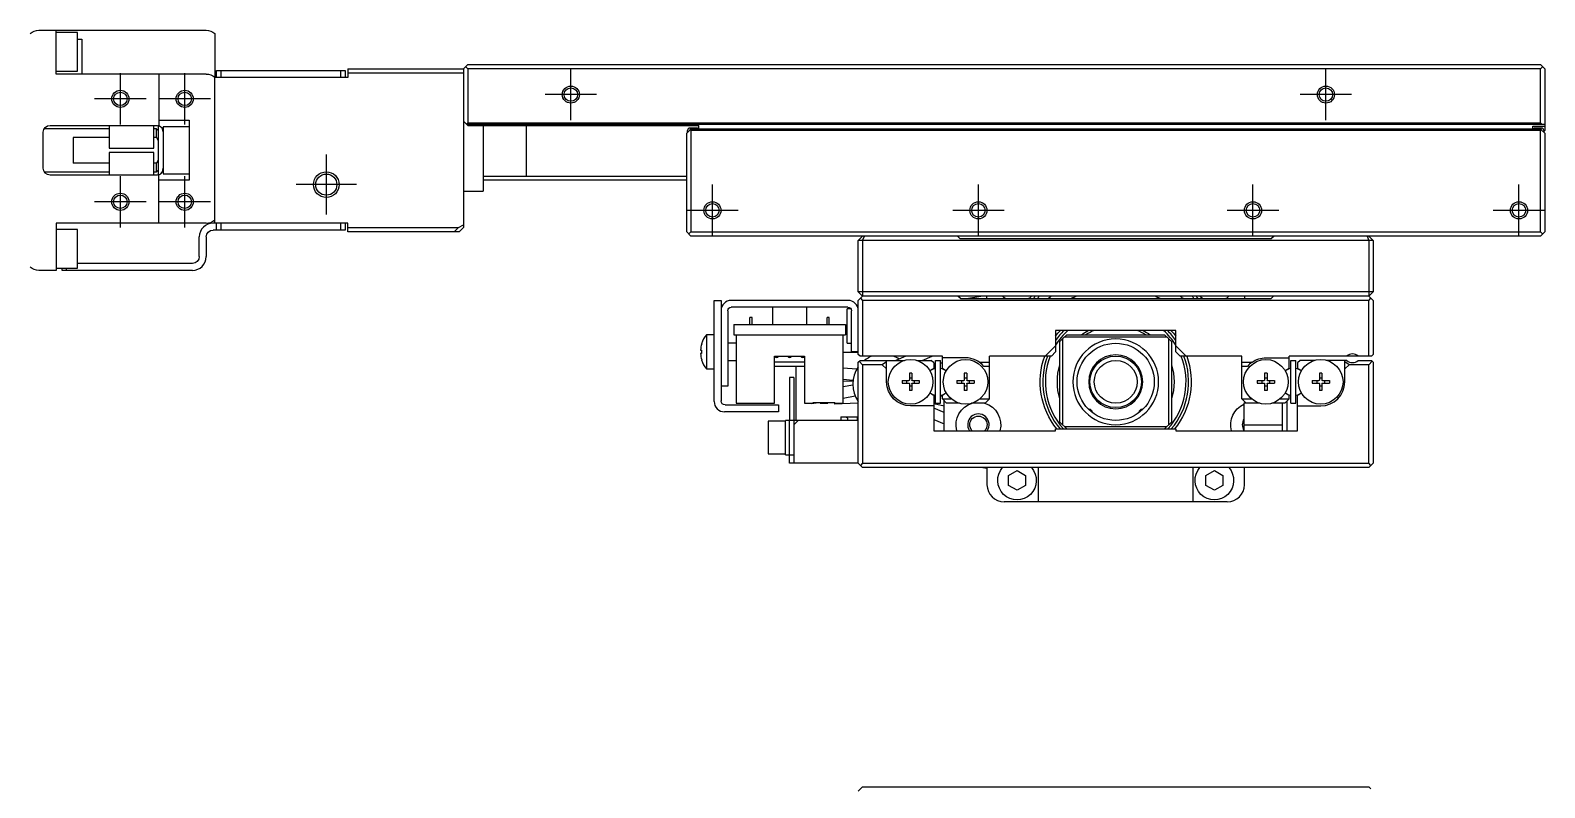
# Model space of a CAD drawing. Extents: x 0 to 784, y -8 to 463.
# Drawn here: x 198.2 to 374.7, y 374.6 to 462.9 of the extents above; entities that cross this region are included whole.
import ezdxf

# ---------------------------------------------------------------- set-up
doc = ezdxf.new("R2010")
doc.units = 0
doc.header["$LTSCALE"] = 0.5
doc.linetypes.add('CENTER', pattern=[50.8, 31.75, -6.35, 6.35, -6.35])
for name, color, linetype in [('MSM_CENTER', 1, 'CENTER'), ('MSM_CONTINUOUS', 7, 'CONTINUOUS'), ('MSM_NARROW', 5, 'CONTINUOUS')]:
    doc.layers.add(name, color=color, linetype=linetype)

msp = doc.modelspace()

# ---------------------------------------------------------------- linework, layer by layer
at = {"layer": 'MSM_CENTER'}
for p, q in [((208.7, 451.93), (208.7, 457.93)), ((216.2, 451.93), (216.2, 457.93)), ((261.2, 452.43), (261.2, 458.43)), ((349.2, 452.43), (349.2, 458.43)), ((264.2, 455.43), (258.2, 455.43)), ((352.2, 455.43), (346.2, 455.43)), ((211.7, 454.93), (205.7, 454.93)), ((219.2, 454.93), (213.2, 454.93)), ((232.7, 448.43), (232.7, 441.43)), ((208.7, 439.93), (208.7, 445.93)), ((216.2, 439.93), (216.2, 445.93)), ((236.2, 444.93), (229.2, 444.93)), ((277.7, 438.93), (277.7, 444.93)), ((308.7, 438.93), (308.7, 444.93)), ((340.7, 438.93), (340.7, 444.93)), ((371.7, 438.93), (371.7, 444.93)), ((211.7, 442.93), (205.7, 442.93)), ((219.2, 442.93), (213.2, 442.93)), ((280.7, 441.93), (274.7, 441.93)), ((311.7, 441.93), (305.7, 441.93)), ((343.7, 441.93), (337.7, 441.93)), ((374.7, 441.93), (368.7, 441.93))]:
    msp.add_line(p, q, dxfattribs=at)
at = {"layer": 'MSM_CONTINUOUS'}
for p, q in [((199.2, 462.93), (218.7, 462.93)), ((201.2, 457.83), (201.2, 462.93)), ((203.7, 462.68), (201.2, 462.68)), ((203.7, 458.18), (203.7, 462.68)), ((219.7, 462.55), (219.7, 457.45)), ((203.7, 461.88), (204.2, 461.88)), ((204.2, 461.88), (204.2, 457.83)), ((248.7, 458.43), (249.2, 458.93)), ((249.2, 458.93), (374.2, 458.93)), ((374.7, 458.43), (374.2, 458.93)), ((201.2, 458.18), (203.7, 458.18)), ((218.7, 457.83), (201.2, 457.83)), ((213.2, 457.83), (213.2, 451.8)), ((219.7, 440.43), (219.7, 457.43)), ((235.2, 457.43), (219.7, 457.43)), ((219.9, 457.43), (219.9, 458.23)), ((219.9, 458.23), (234.9, 458.23)), ((220.4, 458.23), (220.4, 457.43)), ((234.4, 457.43), (234.4, 458.23)), ((234.9, 458.23), (234.9, 457.43)), ((235.2, 458.43), (235.2, 457.43)), ((235.2, 458.43), (248.7, 458.43)), ((248.7, 457.93), (235.2, 457.93)), ((248.7, 458.43), (248.7, 439.93)), ((248.95, 458.68), (249.2, 458.43)), ((249.2, 458.43), (249.2, 452.13)), ((374.2, 458.43), (249.2, 458.43)), ((374.2, 458.43), (374.45, 458.68)), ((374.2, 452.13), (374.2, 458.43)), ((374.7, 458.43), (374.7, 451.23)), ((213.2, 452.43), (216.7, 452.43)), ((216.7, 452.43), (216.7, 445.43)), ((248.7, 452.33), (249.2, 451.83)), ((249.2, 452.13), (249.05, 451.98)), ((374.7, 451.93), (249.1, 451.93)), ((249.2, 452.13), (374.2, 452.13)), ((374.4, 451.93), (374.2, 452.13)), ((199.7, 446.83), (199.7, 451.03)), ((207.4, 451.43), (199.81, 451.43)), ((200.5, 451.83), (212.9, 451.83)), ((203.2, 450.43), (203.2, 447.43)), ((207.4, 450.43), (203.2, 450.43)), ((207.4, 451.83), (207.4, 449.18)), ((212.6, 449.18), (212.6, 451.83)), ((212.9, 451.43), (212.6, 451.43)), ((212.9, 450.43), (212.6, 450.43)), ((212.9, 450.43), (212.9, 451.43)), ((213.1, 451.23), (212.9, 451.43)), ((212.9, 450.43), (213.1, 450.07)), ((213.1, 451.81), (213.1, 446.06)), ((213.11, 451.8), (213.19, 451.78)), ((213.2, 451.8), (213.11, 451.8)), ((213.7, 451.68), (213.7, 446.18)), ((216.7, 451.68), (213.7, 451.68)), ((249.2, 451.83), (276.1, 451.83)), ((251, 451.83), (251, 444.18)), ((256, 451.83), (256, 445.93)), ((274.7, 450.93), (275.1, 451.33)), ((274.7, 439.43), (274.7, 450.93)), ((274.8, 451.03), (274.8, 451.23)), ((275.8, 451.53), (275.1, 451.53)), ((275.1, 451.33), (275.2, 451.43)), ((275.1, 451.33), (275.2, 451.23)), ((275.2, 451.43), (374.2, 451.43)), ((275.2, 451.23), (275.2, 439.43)), ((374.2, 451.23), (275.2, 451.23)), ((276.1, 451.43), (276.1, 451.83)), ((373.3, 451.73), (374.7, 451.73)), ((373.3, 451.43), (373.3, 451.73)), ((374.3, 451.53), (373.6, 451.53)), ((374.2, 451.43), (374.3, 451.33)), ((374.2, 451.23), (374.3, 451.33)), ((374.2, 439.43), (374.2, 451.23)), ((374.3, 451.33), (374.7, 450.93)), ((374.6, 451.23), (374.6, 451.03)), ((374.7, 451.23), (374.6, 451.13)), ((374.7, 450.93), (374.7, 439.43)), ((207.4, 449.18), (212.6, 449.18)), ((207.4, 448.68), (207.4, 446.03)), ((212.6, 448.68), (207.4, 448.68)), ((212.6, 446.03), (212.6, 448.68)), ((207.4, 447.43), (203.2, 447.43)), ((212.9, 447.43), (212.6, 447.43)), ((213.1, 447.8), (212.9, 447.43)), ((212.9, 446.43), (212.9, 447.43)), ((212.9, 446.43), (213.1, 446.63)), ((199.81, 446.43), (207.4, 446.43)), ((212.9, 446.03), (200.5, 446.03)), ((212.6, 446.43), (212.9, 446.43)), ((213.19, 446.08), (213.11, 446.06)), ((213.2, 446.06), (213.11, 446.06)), ((213.2, 440.43), (213.2, 446.06)), ((216.7, 445.43), (213.2, 445.43)), ((213.7, 446.18), (216.7, 446.18)), ((251, 445.93), (274.7, 445.93)), ((274.7, 445.43), (251, 445.43)), ((248.7, 444.18), (251, 444.18)), ((201.2, 440.43), (201.2, 434.93)), ((218.7, 440.43), (201.2, 440.43)), ((203.7, 439.68), (201.2, 439.68)), ((203.7, 435.18), (203.7, 439.68)), ((235.2, 440.43), (219.5, 440.43)), ((234.9, 439.63), (219.5, 439.63)), ((219.9, 439.63), (219.9, 440.43)), ((220.4, 440.43), (220.4, 439.63)), ((234.4, 439.63), (234.4, 440.43)), ((234.9, 440.43), (234.9, 439.63)), ((235.2, 439.43), (235.2, 440.43)), ((235.2, 439.93), (248.09, 439.93)), ((247.59, 439.43), (248.09, 439.93)), ((248.09, 439.93), (248.7, 440.24)), ((248.7, 439.93), (248.2, 439.43)), ((217.9, 436.53), (217.9, 438.83)), ((218.7, 438.83), (218.7, 436.53)), ((248.2, 439.43), (235.2, 439.43)), ((275.2, 438.93), (274.7, 439.43)), ((275.2, 439.43), (274.95, 439.18)), ((275.2, 439.43), (374.2, 439.43)), ((374.2, 438.93), (275.2, 438.93)), ((294.7, 438.43), (295.2, 438.93)), ((294.7, 432.43), (294.7, 438.43)), ((354.7, 438.43), (294.7, 438.43)), ((295.2, 438.43), (295.41, 438.93)), ((295.2, 438.43), (295.2, 431.93)), ((306.55, 438.63), (306.25, 438.93)), ((306.55, 438.63), (342.85, 438.63)), ((343.15, 438.93), (342.85, 438.63)), ((353.99, 438.93), (354.2, 438.43)), ((354.2, 438.93), (354.7, 438.43)), ((354.2, 438.43), (354.2, 431.93)), ((354.7, 438.43), (354.7, 432.43)), ((374.45, 439.18), (374.2, 439.43)), ((374.2, 438.93), (374.7, 439.43)), ((201.2, 434.93), (199.2, 434.93)), ((201.2, 435.18), (203.7, 435.18)), ((201.9, 434.93), (201.9, 435.18)), ((217.1, 434.93), (201.9, 434.93)), ((202.4, 435.18), (202.4, 434.93)), ((217.1, 435.73), (203.7, 435.73)), ((354.7, 432.43), (294.7, 432.43)), ((294.7, 432.43), (295.2, 431.93)), ((354.7, 432.43), (354.2, 431.93)), ((277.9, 431.43), (278.7, 431.43)), ((277.9, 419.63), (277.9, 431.43)), ((278.7, 431.43), (278.7, 419.73)), ((293.5, 431.43), (279.9, 431.43)), ((294.7, 431.43), (295.2, 431.93)), ((294.7, 425.13), (294.7, 431.43)), ((294.95, 431.68), (295.2, 431.43)), ((354.2, 431.93), (295.2, 431.93)), ((295.2, 431.43), (295.2, 424.93)), ((354.2, 431.43), (295.2, 431.43)), ((306.6, 431.63), (306.3, 431.93)), ((306.6, 431.63), (342.8, 431.63)), ((307.3, 431.63), (309, 431.93)), ((309.7, 431.63), (309.7, 431.93)), ((339.7, 431.93), (339.7, 431.63)), ((343.1, 431.93), (342.8, 431.63)), ((354.2, 431.93), (354.7, 431.43)), ((354.2, 431.43), (354.45, 431.68)), ((354.2, 424.93), (354.2, 431.43)), ((354.7, 431.43), (354.7, 425.13)), ((279.5, 430.23), (279.5, 421.43)), ((293.5, 430.63), (279.9, 430.63)), ((282.07, 428.63), (282.07, 429.43)), ((282.32, 429.43), (282.07, 429.43)), ((282.32, 428.63), (282.32, 429.43)), ((284.7, 430.63), (284.7, 428.63)), ((288.7, 428.63), (288.7, 430.63)), ((291.07, 428.63), (291.07, 429.43)), ((291.32, 429.43), (291.07, 429.43)), ((291.32, 428.63), (291.32, 429.43)), ((293.4, 426.43), (293.4, 430.43)), ((293.85, 430.43), (293.4, 430.43)), ((293.9, 425.43), (293.9, 430.23)), ((277, 427.43), (277, 423.43)), ((277.9, 427.43), (277, 427.43)), ((280.2, 428.63), (280.2, 427.43)), ((280.2, 428.63), (293.2, 428.63)), ((280.2, 427.43), (293.2, 427.43)), ((280.45, 427.43), (280.45, 419.43)), ((292.95, 419.43), (292.95, 427.43)), ((293.2, 428.63), (293.2, 427.43)), ((331.7, 427.93), (317.7, 427.93)), ((317.7, 427.93), (317.7, 425.43)), ((319, 427.43), (318.5, 426.93)), ((330.7, 427.13), (318.7, 427.13)), ((319, 427.43), (330.4, 427.43)), ((330.9, 426.93), (330.4, 427.43)), ((331.7, 425.43), (331.7, 427.93)), ((276.31, 425.63), (276.44, 425.63)), ((276.44, 426.38), (276.44, 426.36)), ((276.44, 425.63), (276.44, 425.23)), ((280.45, 426.43), (279.5, 426.43)), ((292.95, 425.4), (294.7, 425.4)), ((293.4, 426.43), (293.9, 426.43)), ((294.7, 425.43), (293.9, 425.43)), ((316.49, 424.93), (317.7, 426.14)), ((317.7, 425.43), (317.2, 424.93)), ((318.2, 426.63), (318.5, 426.93)), ((318.2, 417.23), (318.2, 426.63)), ((318.5, 426.93), (318.5, 416.93)), ((330.9, 416.93), (330.9, 426.93)), ((330.9, 426.93), (331.2, 426.63)), ((331.2, 426.63), (331.2, 417.23)), ((331.7, 426.14), (332.91, 424.93)), ((332.2, 424.93), (331.7, 425.43)), ((276.44, 425.23), (276.31, 425.23)), ((276.44, 424.5), (276.44, 424.48)), ((279.5, 424.43), (280.45, 424.43)), ((284.95, 419.43), (284.95, 424.93)), ((284.95, 424.93), (288.45, 424.93)), ((288.45, 424.23), (284.95, 424.23)), ((288.45, 423.73), (284.95, 423.73)), ((287.45, 417.43), (287.45, 423.73)), ((288.45, 424.93), (288.45, 419.43)), ((294.9, 424.93), (294.7, 425.13)), ((294.7, 424.23), (294.9, 424.43)), ((294.7, 412.43), (294.7, 424.23)), ((294.8, 424.33), (295.2, 423.93)), ((304.5, 424.93), (294.9, 424.93)), ((294.9, 424.43), (300.09, 424.43)), ((295.2, 423.93), (295.2, 412.43)), ((297.5, 423.93), (295.2, 423.93)), ((298, 424.28), (297.5, 423.93)), ((297.5, 423.93), (298, 423.43)), ((298, 421.93), (298, 424.43)), ((300.25, 424.93), (299.07, 424.43)), ((301.51, 424.43), (303.2, 424.43)), ((302.14, 424.43), (303.32, 424.93)), ((303.5, 424.13), (303.2, 424.43)), ((303.5, 424.13), (303.5, 423.48)), ((303.5, 423.86), (303.7, 423.92)), ((303.7, 424.43), (304.3, 424.43)), ((303.7, 419.43), (303.7, 424.43)), ((304.3, 419.43), (304.3, 424.43)), ((304.3, 424.12), (304.5, 424.18)), ((304.5, 423.48), (304.5, 424.93)), ((307.2, 424.73), (304.5, 424.73)), ((308.8, 424.23), (310, 424.23)), ((310, 423.73), (309.34, 423.73)), ((317.2, 424.93), (310, 424.93)), ((310, 419.93), (310, 424.93)), ((323.64, 424.9), (323.64, 424.9)), ((339.4, 424.93), (332.2, 424.93)), ((339.4, 419.93), (339.4, 424.93)), ((339.4, 424.23), (340.6, 424.23)), ((340.06, 423.73), (339.4, 423.73)), ((342.2, 424.73), (344.9, 424.73)), ((354.5, 424.93), (344.9, 424.93)), ((344.9, 423.48), (344.9, 424.93)), ((345.1, 424.43), (345.7, 424.43)), ((345.1, 419.43), (345.1, 424.43)), ((345.7, 419.43), (345.7, 424.43)), ((346.2, 424.43), (345.9, 424.13)), ((345.9, 424.13), (345.9, 423.48)), ((347.89, 424.43), (346.2, 424.43)), ((351.64, 424.43), (349.31, 424.43)), ((351.4, 421.93), (351.4, 424.43)), ((351.9, 423.93), (351.4, 424.28)), ((351.4, 423.43), (351.9, 423.93)), ((354.2, 423.93), (351.9, 423.93)), ((352.96, 424.43), (354.5, 424.43)), ((354.2, 423.93), (354.6, 424.33)), ((354.2, 412.43), (354.2, 423.93)), ((354.7, 425.13), (354.5, 424.93)), ((354.7, 424.23), (354.5, 424.43)), ((354.7, 424.23), (354.7, 412.43)), ((277, 423.43), (277.9, 423.43)), ((287.2, 422.43), (286.7, 422.43)), ((286.7, 422.43), (286.7, 417.43)), ((287.2, 422.43), (287.2, 412.43)), ((294.51, 423.39), (292.95, 423.53)), ((292.95, 422.23), (294.08, 422.13)), ((292.95, 422.05), (294.07, 422.02)), ((299.8, 422.08), (300.59, 422.08)), ((299.8, 422.08), (299.8, 421.79)), ((300.33, 422.08), (300.33, 421.79)), ((300.94, 422.93), (300.65, 422.93)), ((300.65, 422.93), (300.65, 422.14)), ((300.65, 422.4), (300.94, 422.4)), ((300.94, 422.93), (300.94, 422.14)), ((301, 422.08), (301.8, 422.08)), ((301.27, 421.79), (301.27, 422.08)), ((301.8, 422.08), (301.8, 421.79)), ((303.5, 423.48), (303.36, 423.4)), ((304.88, 423.26), (304.5, 423.48)), ((304.7, 423.36), (304.7, 423.36)), ((306.2, 422.08), (306.99, 422.08)), ((306.2, 422.08), (306.2, 421.79)), ((306.73, 422.08), (306.73, 421.79)), ((307.34, 422.93), (307.05, 422.93)), ((307.05, 422.93), (307.05, 422.14)), ((307.05, 422.4), (307.34, 422.4)), ((307.34, 422.93), (307.34, 422.14)), ((307.4, 422.08), (308.2, 422.08)), ((307.67, 421.79), (307.67, 422.08)), ((308.2, 422.08), (308.2, 421.79)), ((321.84, 423.24), (321.9, 423.31)), ((321.9, 423.37), (321.9, 423.31)), ((341.2, 422.08), (341.99, 422.08)), ((341.2, 422.08), (341.2, 421.79)), ((341.73, 422.08), (341.73, 421.79)), ((342.34, 422.93), (342.05, 422.93)), ((342.05, 422.93), (342.05, 422.14)), ((342.05, 422.4), (342.34, 422.4)), ((342.34, 422.93), (342.34, 422.14)), ((342.4, 422.08), (343.2, 422.08)), ((342.67, 421.79), (342.67, 422.08)), ((343.2, 422.08), (343.2, 421.79)), ((344.9, 423.48), (344.52, 423.26)), ((344.7, 423.36), (344.7, 423.36)), ((346.04, 423.4), (345.9, 423.48)), ((347.6, 422.08), (348.39, 422.08)), ((347.6, 422.08), (347.6, 421.79)), ((348.13, 422.08), (348.13, 421.79)), ((348.74, 422.93), (348.45, 422.93)), ((348.45, 422.93), (348.45, 422.14)), ((348.45, 422.4), (348.74, 422.4)), ((348.74, 422.93), (348.74, 422.14)), ((348.8, 422.08), (349.6, 422.08)), ((349.07, 421.79), (349.07, 422.08)), ((349.6, 422.08), (349.6, 421.79)), ((279.5, 421.43), (278.7, 421.43)), ((294.05, 421.55), (292.95, 421.36)), ((292.95, 420.04), (294.33, 420.28)), ((299.8, 421.79), (300.59, 421.79)), ((300.65, 421.73), (300.65, 420.93)), ((300.65, 421.46), (300.94, 421.46)), ((300.94, 420.93), (300.65, 420.93)), ((300.94, 421.73), (300.94, 420.93)), ((301, 421.79), (301.8, 421.79)), ((303.12, 420.6), (303.5, 420.39)), ((303.19, 420.56), (303.19, 420.56)), ((303.3, 420.51), (303.3, 420.5)), ((303.5, 420.39), (303.5, 416.23)), ((303.7, 420.32), (303.5, 420.34)), ((304.5, 420.26), (304.3, 420.27)), ((304.5, 420.39), (304.64, 420.47)), ((304.5, 419.93), (304.5, 420.39)), ((304.7, 420.5), (304.7, 420.51)), ((306.2, 421.79), (306.99, 421.79)), ((307.05, 421.73), (307.05, 420.93)), ((307.05, 421.46), (307.34, 421.46)), ((307.34, 420.93), (307.05, 420.93)), ((307.34, 421.73), (307.34, 420.93)), ((307.4, 421.79), (308.2, 421.79)), ((321.9, 420.56), (321.84, 420.62)), ((321.9, 420.56), (321.9, 420.49)), ((341.2, 421.79), (341.99, 421.79)), ((342.05, 421.73), (342.05, 420.93)), ((342.05, 421.46), (342.34, 421.46)), ((342.34, 420.93), (342.05, 420.93)), ((342.34, 421.73), (342.34, 420.93)), ((342.4, 421.79), (343.2, 421.79)), ((344.7, 420.5), (344.7, 420.51)), ((344.76, 420.47), (344.9, 420.39)), ((344.9, 419.93), (344.9, 420.39)), ((345.9, 420.39), (346.28, 420.6)), ((345.9, 416.23), (345.9, 420.39)), ((347.6, 421.79), (348.39, 421.79)), ((348.45, 421.73), (348.45, 420.93)), ((348.45, 421.46), (348.74, 421.46)), ((348.74, 420.93), (348.45, 420.93)), ((348.74, 421.73), (348.74, 420.93)), ((348.8, 421.79), (349.6, 421.79)), ((285.4, 418.43), (279.1, 418.43)), ((279.2, 419.23), (285.4, 419.23)), ((280.45, 419.43), (284.95, 419.43)), ((285.4, 419.23), (285.4, 418.43)), ((288.45, 419.43), (289.45, 419.43)), ((289.26, 419.39), (290.07, 419.53)), ((289.45, 419.53), (291.95, 419.53)), ((289.45, 419.43), (289.45, 419.53)), ((290.25, 419.53), (290.25, 419.43)), ((290.25, 419.43), (291.15, 419.43)), ((290.62, 419.53), (290.62, 419.43)), ((290.77, 419.53), (290.77, 419.43)), ((291.15, 419.53), (291.15, 419.43)), ((291.87, 419.38), (294.7, 419.47)), ((291.95, 419.43), (291.95, 419.53)), ((291.95, 419.43), (292.95, 419.43)), ((303.5, 419.13), (300.8, 419.13)), ((304.7, 419.1), (303.5, 419.36)), ((304.7, 418.34), (303.5, 418.85)), ((303.7, 419.43), (304.3, 419.43)), ((304.5, 419.93), (305.54, 419.93)), ((304.5, 419.93), (305, 419.43)), ((304.7, 416.23), (304.7, 419.73)), ((306.49, 419.43), (305, 419.43)), ((309.5, 419.43), (307.91, 419.43)), ((308.86, 419.93), (310, 419.93)), ((309.5, 419.43), (310, 419.93)), ((321.54, 418.73), (321.72, 418.73)), ((321.95, 418.51), (321.72, 418.73)), ((321.95, 418.51), (321.78, 418.51)), ((321.95, 418.37), (321.95, 418.51)), ((323.64, 418.97), (323.64, 418.97)), ((327.67, 418.73), (327.45, 418.51)), ((327.62, 418.51), (327.45, 418.51)), ((327.45, 418.51), (327.45, 418.37)), ((327.67, 418.73), (327.86, 418.73)), ((339.4, 419.93), (339.9, 419.43)), ((339.4, 419.93), (340.54, 419.93)), ((341.49, 419.43), (339.65, 419.43)), ((339.65, 419.43), (339.65, 416.23)), ((344.4, 419.43), (342.91, 419.43)), ((343.86, 419.93), (344.9, 419.93)), ((344.15, 416.23), (344.15, 419.43)), ((344.4, 419.43), (344.9, 419.93)), ((344.7, 416.23), (344.7, 419.73)), ((345.1, 419.43), (345.7, 419.43)), ((345.9, 419.13), (348.6, 419.13)), ((284.2, 417.33), (284.2, 413.53)), ((286.2, 417.33), (284.2, 417.33)), ((286.2, 413.43), (286.2, 417.43)), ((294.7, 417.43), (286.2, 417.43)), ((286.7, 413.43), (286.7, 417.43)), ((287.2, 416.93), (287.7, 417.43)), ((292.65, 417.83), (294.7, 417.83)), ((292.65, 417.83), (292.65, 417.43)), ((293.45, 417.58), (293.45, 417.43)), ((294.55, 417.83), (294.55, 417.43)), ((303.5, 417.55), (304.7, 417.04)), ((319, 416.43), (318.2, 417.23)), ((318.7, 416.73), (330.7, 416.73)), ((331.2, 417.23), (330.4, 416.43)), ((339.65, 416.93), (344.15, 416.93)), ((303.5, 416.23), (317.7, 416.23)), ((317.7, 416.23), (317.7, 416.43)), ((317.7, 416.43), (331.7, 416.43)), ((331.7, 416.43), (331.7, 416.23)), ((331.7, 416.23), (345.9, 416.23)), ((284.2, 413.53), (286.2, 413.53)), ((286.2, 413.43), (287.2, 413.43)), ((286.7, 412.43), (286.7, 413.43)), ((294.7, 412.43), (286.7, 412.43)), ((295.2, 411.93), (294.7, 412.43)), ((295.2, 412.43), (294.95, 412.18)), ((295.2, 412.43), (354.2, 412.43)), ((354.2, 411.93), (295.2, 411.93)), ((309.7, 411.81), (309, 411.93)), ((309.7, 411.93), (309.7, 409.93)), ((312.2, 411.01), (313.2, 411.59)), ((313.2, 411.59), (314.2, 411.01)), ((315.7, 407.93), (315.7, 411.93)), ((333.7, 411.93), (333.7, 407.93)), ((335.2, 411.01), (336.2, 411.59)), ((336.2, 411.59), (337.2, 411.01)), ((339.7, 409.93), (339.7, 411.93)), ((354.45, 412.18), (354.2, 412.43)), ((354.7, 412.43), (354.2, 411.93)), ((312.2, 409.85), (312.2, 411.01)), ((313.2, 409.28), (312.2, 409.85)), ((314.2, 409.85), (313.2, 409.28)), ((314.2, 411.01), (314.2, 409.85)), ((335.2, 409.85), (335.2, 411.01)), ((336.2, 409.28), (335.2, 409.85)), ((337.2, 409.85), (336.2, 409.28)), ((337.2, 411.01), (337.2, 409.85)), ((315.7, 407.93), (311.7, 407.93)), ((333.7, 407.93), (315.7, 407.93)), ((337.7, 407.93), (333.7, 407.93)), ((295.2, 374.7), (294.7, 374.2)), ((295.2, 374.7), (354.2, 374.7)), ((354.45, 374.45), (354.2, 374.7))]:
    msp.add_line(p, q, dxfattribs=at)
for centre, radius in [((208.7, 454.93), 0.783), ((216.2, 454.93), 0.783), ((261.2, 455.43), 0.783), ((349.2, 455.43), 0.783), ((232.7, 444.93), 1.23), ((208.7, 442.93), 0.783), ((216.2, 442.93), 0.783), ((277.7, 441.93), 0.783), ((308.7, 441.93), 0.783), ((340.7, 441.93), 0.783), ((371.7, 441.93), 0.783), ((324.7, 421.93), 4.5), ((300.8, 421.93), 2.6), ((307.2, 421.93), 2.6), ((324.7, 421.93), 3), ((342.2, 421.93), 2.6), ((348.6, 421.93), 2.6)]:
    msp.add_circle(centre, radius, dxfattribs=at)
at = {"layer": 'MSM_CONTINUOUS', "extrusion": (0, 0, -1)}
for radius in [5, 3.15]:
    msp.add_circle((-324.7, 421.93), radius, dxfattribs=at)
for centre, radius, start, end in [((-199.2, 461.43), 1.5, 48.1897, 90), ((-218.7, 461.43), 1.5, 90, 131.8103), ((-218.7, 456.33), 1.5, 90, 131.8103), ((-200.5, 451.03), 0.8, 0, 90), ((-212.9, 451.03), 0.8, 90, 105.1266), ((-200.5, 446.83), 0.8, 270, 0), ((-212.9, 446.83), 0.8, 254.8734, 270), ((-219.5, 438.83), 0.8, 0, 90), ((-217.1, 436.53), 0.8, 180, 270), ((-199.2, 436.43), 1.5, 270, 311.8103), ((-313.2, 433.43), 2.25, 306.8699, 318.1897), ((-313.2, 433.43), 2.25, 221.8103, 233.1301), ((-336.2, 433.43), 2.25, 306.8699, 318.1897), ((-336.2, 433.43), 2.25, 221.8103, 233.1301), ((-279.9, 430.23), 0.4, 0, 90), ((-293.5, 430.23), 0.4, 90, 180), ((-324.7, 421.93), 8.8, 37.3018, 42.9859), ((-324.7, 421.93), 6.8, 53.9811, 61.9275), ((-324.7, 421.93), 6.8, 118.0725, 126.0189), ((-324.7, 421.93), 8.8, 137.0141, 142.6982), ((-324.7, 421.93), 8.8, 321.3178, 19.9323), ((-324.7, 421.93), 6.8, 342.9174, 17.0826), ((-324.7, 421.93), 6.8, 162.9174, 197.0826), ((-324.7, 421.93), 8.8, 160.0677, 218.6822), ((-342.2, 421.93), 2.8, 55.2281, 90), ((-300.8, 421.93), 2.8, 270, 0), ((-300.59, 422.14), 0.06, 180, 270), ((-301, 422.14), 0.06, 270, 0), ((-306.99, 422.14), 0.06, 180, 270), ((-307.4, 422.14), 0.06, 270, 0), ((-341.99, 422.14), 0.06, 180, 270), ((-342.4, 422.14), 0.06, 270, 0), ((-348.39, 422.14), 0.06, 180, 270), ((-348.8, 422.14), 0.06, 270, 0), ((-300.59, 421.73), 0.06, 90, 180), ((-301, 421.73), 0.06, 0, 90), ((-306.99, 421.73), 0.06, 90, 180), ((-307.4, 421.73), 0.06, 0, 90), ((-341.99, 421.73), 0.06, 90, 180), ((-342.4, 421.73), 0.06, 0, 90), ((-348.39, 421.73), 0.06, 90, 180), ((-348.8, 421.73), 0.06, 0, 90), ((-279.2, 419.73), 0.5, 270, 0), ((-308.7, 416.93), 2.6, 344.3815, 74.0576), ((-308.7, 416.93), 2.6, 105.9424, 195.6185), ((-340.7, 416.93), 2.6, 344.3815, 66.1812), ((-293.2, 417.58), 0.25, 90, 180), ((-308.7, 416.93), 1.01, 315.9346, 224.0654), ((-313.2, 410.43), 2.25, 138.1897, 41.8103), ((-336.2, 410.43), 2.25, 138.1897, 41.8103)]:
    msp.add_arc(centre, radius, start, end, dxfattribs=at)
at = {"layer": 'MSM_CONTINUOUS'}
for centre, radius, start, end in [((212.9, 451.03), 0.802, 3.192, 68.3531), ((275.1, 451.23), 0.3, 90, 180), ((275.8, 451.23), 0.3, 41.8103, 90), ((373.6, 451.23), 0.3, 90, 138.1897), ((374.3, 451.23), 0.3, 0, 90), ((212.9, 446.83), 0.8, 291.0185, 0), ((219.5, 438.83), 1.6, 90, 180), ((218.7, 441.93), 1.5, 270, 311.8103), ((217.1, 436.53), 1.6, 270, 0), ((279.9, 430.23), 1.2, 90, 180), ((293.5, 430.23), 1.2, 0, 90), ((313.2, 433.43), 2.6, 316.1869, 324.7656), ((313.2, 433.43), 2.98, 322.8698, 329.7997), ((324.7, 421.93), 12.5, 126.8699, 129.1042), ((324.7, 421.93), 11, 114.62, 118.1375), ((324.7, 421.93), 11, 61.8625, 65.38), ((324.7, 421.93), 12.5, 50.8958, 53.1301), ((336.2, 433.43), 2.98, 210.2003, 217.1302), ((336.2, 433.43), 2.6, 215.2344, 223.8131), ((279.5, 425.43), 3.2, 141.3178, 162.73), ((324.7, 421.93), 8.5, 135.0991, 145.4397), ((324.7, 421.93), 8.2, 132.9703, 148.6119), ((324.7, 421.93), 6.5, 112.6199, 122.2042), ((324.7, 421.93), 6.5, 57.7958, 67.3801), ((324.7, 421.93), 8.2, 31.3881, 47.0297), ((324.7, 421.93), 8.5, 34.5603, 44.9009), ((279.5, 425.43), 3.19, 163.0947, 176.4096), ((279.5, 425.43), 3.19, 183.5904, 196.9053), ((279.5, 425.43), 3.2, 197.27, 218.6822), ((285.2, 425.03), 0.25, 203.5782, 336.4218), ((286.7, 425.03), 0.25, 203.5782, 336.4218), ((288.2, 425.03), 0.25, 203.5782, 336.4218), ((297.55, 421.66), 3.5, 144.5168, 215.4832), ((297.55, 421.66), 3.5, 111.0105, 127.753), ((297.55, 421.66), 3.5, 56.9255, 68.9895), ((307.2, 421.93), 2.8, 40.0052, 90), ((324.7, 421.93), 8.5, 159.3327, 220.3202), ((324.7, 421.93), 8.2, 158.5399, 222.1236), ((324.7, 421.93), 8.2, 317.8764, 21.4601), ((324.7, 421.93), 8.5, 319.6798, 20.6673), ((342.2, 421.93), 2.8, 124.7719, 139.9948), ((352.3, 424.18), 1, 48.5904, 131.4096), ((352.3, 425.18), 1, 228.5904, 311.4096), ((304, 421.93), 1.59, 100.8931, 126.1972), ((304.11, 421.82), 1.75, 115.4948, 127.006), ((304, 421.93), 1.59, 53.8028, 79.107), ((303.88, 421.82), 1.75, 52.994, 55.4948), ((345.4, 421.93), 1.59, 100.8931, 126.1972), ((345.51, 421.82), 1.75, 124.5052, 127.006), ((345.4, 421.93), 1.59, 53.8028, 79.1069), ((345.28, 421.82), 1.75, 52.994, 64.5052), ((348.6, 421.93), 2.8, 270, 0), ((304.11, 422.05), 1.75, 232.994, 235.4948), ((304, 421.93), 1.59, 233.8028, 259.1069), ((304, 421.93), 1.59, 280.8931, 306.1972), ((303.88, 422.05), 1.75, 295.4948, 307.006), ((345.51, 422.05), 1.75, 232.994, 244.5052), ((345.4, 421.93), 1.59, 233.8028, 259.1069), ((345.4, 421.93), 1.59, 280.8931, 306.1972), ((345.28, 422.05), 1.75, 304.5052, 307.006), ((279.1, 419.63), 1.2, 180, 270), ((311.7, 409.93), 2, 180, 270), ((337.7, 409.93), 2, 270, 0)]:
    msp.add_arc(centre, radius, start, end, dxfattribs=at)
at = {"layer": 'MSM_NARROW'}
for centre, radius in [((208.7, 454.93), 1), ((216.2, 454.93), 1), ((261.2, 455.43), 1), ((349.2, 455.43), 1), ((232.7, 444.93), 1.5), ((208.7, 442.93), 1), ((216.2, 442.93), 1), ((277.7, 441.93), 1), ((308.7, 441.93), 1), ((340.7, 441.93), 1), ((371.7, 441.93), 1), ((324.7, 421.93), 2.5)]:
    msp.add_circle(centre, radius, dxfattribs=at)
for centre, start, end in [((308.7, 416.93), 325.9442, 214.0558), ((340.7, 416.93), 147.1401, 212.8599)]:
    msp.add_arc(centre, 1.25, start, end, dxfattribs=at)

doc.saveas('drawing.dxf')
